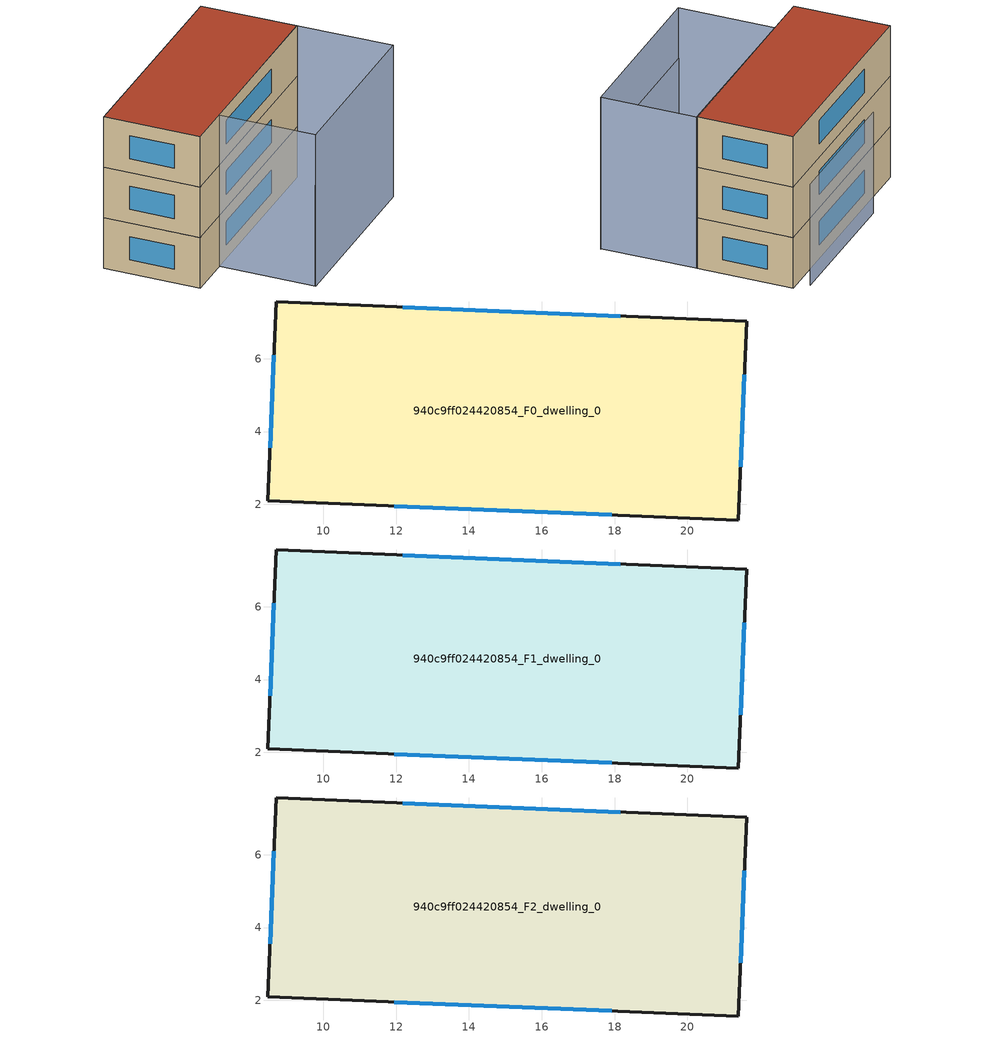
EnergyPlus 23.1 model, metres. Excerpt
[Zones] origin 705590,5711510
940c9ff024420854_F0_dwelling_0
 floor ground (EU_floor_Construction): 21.63,7.03 21.4,1.57 8.47,2.09 8.7,7.56 z0
 wall outside (EU_wall_Construction): 8.47,2.09 21.4,1.57 21.63,7.03 8.7,7.56 8.47,2.09 z0:3
 window (EU_Window_Construction): 11.95,1.95 17.93,1.71 / 8.64,6.09 8.54,3.56 / 18.16,7.17 12.18,7.42 / 21.46,3.04 21.57,5.56 z0.81:2.19
940c9ff024420854_F1_dwelling_0
 floor to 940c9ff024420854_F0_dwelling_0 (EU_floor_Construction): 21.63,7.03 21.4,1.57 8.47,2.09 8.7,7.56 z3
 wall outside (EU_wall_Construction): 8.47,2.09 21.4,1.57 21.63,7.03 8.7,7.56 8.47,2.09 z3:6
 window (EU_Window_Construction): 11.95,1.95 17.93,1.71 / 8.64,6.09 8.54,3.56 / 18.16,7.17 12.18,7.42 / 21.46,3.04 21.57,5.56 z3.81:5.19
940c9ff024420854_F2_dwelling_0
 floor to 940c9ff024420854_F1_dwelling_0 (EU_floor_Construction): 21.63,7.03 21.4,1.57 8.47,2.09 8.7,7.56 z6
 wall outside (EU_wall_Construction): 8.47,2.09 21.4,1.57 21.63,7.03 8.7,7.56 8.47,2.09 z6:9
 window (EU_Window_Construction): 11.95,1.95 17.93,1.71 / 8.64,6.09 8.54,3.56 / 18.16,7.17 12.18,7.42 / 21.46,3.04 21.57,5.56 z6.81:8.19
 roof outside (EU_roof_Construction): 21.4,1.57 21.63,7.03 8.7,7.56 8.47,2.09 z9
shading: 10.78,-3.42 21.24,-3.83 / 21.05,7.77 12.64,8.09 z0:6; 10.78,-3.45 10.99,2 / 10.99,2 21.42,1.61 / 21.42,1.61 21.21,-3.84 / 21.21,-3.84 10.78,-3.45 z0:9
[Building]
EU S2 Campaign: North Axis=0; Terrain=City; Solar Distribution=FullExterior
[Site:Location]
London: Latitude=51.5; Longitude=-0.5; Time Zone=0; Elevation=25
[SizingPeriod:WeatherFileDays]
AnnualSizingPeriod: Begin Month=1; Begin Day of Month=1; End Month=12; End Day of Month=31; Day of Week for Start Day=Monday; Use Weather File Daylight Saving Period=No; Use Weather File Rain and Snow Indicators=No
[MATERIAL]
EU_InternalMass_Material: Roughness=MediumRough; Thickness=0.1; Conductivity=1; Density=1800; Specific Heat=900; Thermal Absorptance=0.9; Solar Absorptance=0.7; Visible Absorptance=0.7
[MATERIAL:NOMASS] Roughness=MediumRough; Thermal Absorptance=0.9; Solar Absorptance=0.7; Visible Absorptance=0.7
Name | Thermal Resistance
EU_wall_NoMass | 0.735294
EU_roof_NoMass | 0.520833
EU_floor_NoMass | 1.81159
[WINDOWMATERIAL:SIMPLEGLAZINGSYSTEM]
EU_Window_SimpleGlazing: UFactor=3.92; Solar Heat Gain Coefficient=0.85; Visible Transmittance=0.85
[CONSTRUCTION]
EU_wall_Construction: EU_wall_NoMass
EU_roof_Construction: EU_roof_NoMass
EU_floor_Construction: EU_floor_NoMass
EU_Window_Construction: EU_Window_SimpleGlazing
EU_InternalMass_Construction: EU_InternalMass_Material
[ZONE] Type=1; Multiplier=1; Ceiling Height=autocalculate; Volume=212.079; Floor Area=autocalculate; Part of Total Floor Area=Yes
940c9ff024420854_F0_dwelling_0; 940c9ff024420854_F1_dwelling_0; 940c9ff024420854_F2_dwelling_0
[INTERNALMASS] Construction=EU_InternalMass_Construction; Surface Area=70.6931
Name | Zone or ZoneList
940c9ff024420854_F0_dwelling_0_EU_InternalMass | 940c9ff024420854_F0_dwelling_0
940c9ff024420854_F1_dwelling_0_EU_InternalMass | 940c9ff024420854_F1_dwelling_0
940c9ff024420854_F2_dwelling_0_EU_InternalMass | 940c9ff024420854_F2_dwelling_0
[OTHEREQUIPMENT] Fuel Type=Electricity; Design Level Calculation Method=Watts/Area; Power per Zone Floor Area=1; Fraction Latent=0; Fraction Radiant=0; Fraction Lost=0; Carbon Dioxide Generation Rate=0; EndUse Subcategory=EU_Step8_InternalGains
Name | Zone or ZoneList or Space or SpaceList | Schedule
EU_Step8_InternalGain_940c9ff024420854_F0_dwelling_0_f000 | 940c9ff024420854_F0_dwelling_0 | EU_Step8_GainSchedule_940c9ff024420854_F0_dwelling_0_f000
EU_Step8_InternalGain_940c9ff024420854_F1_dwelling_0_f000 | 940c9ff024420854_F1_dwelling_0 | EU_Step8_GainSchedule_940c9ff024420854_F1_dwelling_0_f000
EU_Step8_InternalGain_940c9ff024420854_F2_dwelling_0_f000 | 940c9ff024420854_F2_dwelling_0 | EU_Step8_GainSchedule_940c9ff024420854_F2_dwelling_0_f000
[ZONEVENTILATION:DESIGNFLOWRATE] Schedule=EU_AlwaysOn; Design Flow Rate Calculation Method=AirChanges/Hour; Air Changes per Hour=0.48; Ventilation Type=Natural; Fan Pressure Rise=0; Fan Total Efficiency=1; Constant Term Coefficient=1; Temperature Term Coefficient=0; Velocity Term Coefficient=0; Velocity Squared Term Coefficient=0; Minimum Indoor Temperature=-100; Maximum Indoor Temperature=100; Delta Temperature=-100; Minimum Outdoor Temperature=-100; Maximum Outdoor Temperature=100; Maximum Wind Speed=40
Name | Zone or ZoneList or Space or SpaceList
EU_ConstantAir_940c9ff024420854_F0_dwelling_0 | 940c9ff024420854_F0_dwelling_0
EU_ConstantAir_940c9ff024420854_F1_dwelling_0 | 940c9ff024420854_F1_dwelling_0
EU_ConstantAir_940c9ff024420854_F2_dwelling_0 | 940c9ff024420854_F2_dwelling_0
[HVACTEMPLATE:THERMOSTAT] Constant Heating Setpoint=20; Constant Cooling Setpoint=50
EU_HeatOnly_940c9ff024420854_F0_dwelling_0; EU_HeatOnly_940c9ff024420854_F1_dwelling_0; EU_HeatOnly_940c9ff024420854_F2_dwelling_0
[HVACTEMPLATE:ZONE:IDEALLOADSAIRSYSTEM] System Availability Schedule=EU_AlwaysOn; Maximum Heating Supply Air Temperature=50; Minimum Cooling Supply Air Temperature=13; Maximum Heating Supply Air Humidity Ratio=0.0156; Minimum Cooling Supply Air Humidity Ratio=0.0077; Heating Limit=NoLimit; Cooling Limit=NoLimit; Heating Availability Schedule=EU_AlwaysOn; Cooling Availability Schedule=EU_CoolingOff; Dehumidification Control Type=ConstantSensibleHeatRatio; Cooling Sensible Heat Ratio=0.7; Dehumidification Setpoint=60; Humidification Control Type=None; Humidification Setpoint=30; Outdoor Air Method=None; Outdoor Air Flow Rate per Person=0.00944; Outdoor Air Flow Rate per Zone Floor Area=0; Outdoor Air Flow Rate per Zone=0; Demand Controlled Ventilation Type=None; Outdoor Air Economizer Type=NoEconomizer; Heat Recovery Type=None; Sensible Heat Recovery Effectiveness=0.7; Latent Heat Recovery Effectiveness=0.65
Name | Template Thermostat
940c9ff024420854_F0_dwelling_0 | EU_HeatOnly_940c9ff024420854_F0_dwelling_0
940c9ff024420854_F1_dwelling_0 | EU_HeatOnly_940c9ff024420854_F1_dwelling_0
940c9ff024420854_F2_dwelling_0 | EU_HeatOnly_940c9ff024420854_F2_dwelling_0
[SIZING:ZONE] Zone Cooling Design Supply Air Temperature Input Method=SupplyAirTemperature; Zone Cooling Design Supply Air Temperature=13; Zone Heating Design Supply Air Temperature Input Method=SupplyAirTemperature; Zone Heating Design Supply Air Temperature=50; Zone Cooling Design Supply Air Humidity Ratio=0.008; Zone Heating Design Supply Air Humidity Ratio=0.008; Cooling Design Air Flow Method=DesignDay; Cooling Design Air Flow Rate=0; Cooling Minimum Air Flow per Zone Floor Area=0.000762; Cooling Minimum Air Flow=0; Cooling Minimum Air Flow Fraction=0.2; Heating Design Air Flow Method=DesignDay; Heating Design Air Flow Rate=0; Heating Maximum Air Flow per Zone Floor Area=0.002032; Heating Maximum Air Flow=0.141576; Heating Maximum Air Flow Fraction=0.3; Account for Dedicated Outdoor Air System=No; Dedicated Outdoor Air System Control Strategy=NeutralSupplyAir; Dedicated Outdoor Air Low Setpoint Temperature for Design=autosize; Dedicated Outdoor Air High Setpoint Temperature for Design=autosize; Zone Load Sizing Method=Sensible Load Only No Latent Load; Zone Latent Cooling Design Supply Air Humidity Ratio Input Method=HumidityRatioDifference; Zone Cooling Design Supply Air Humidity Ratio Difference=0.005; Zone Latent Heating Design Supply Air Humidity Ratio Input Method=HumidityRatioDifference; Zone Humidification Design Supply Air Humidity Ratio Difference=0.005
940c9ff024420854_F0_dwelling_0; 940c9ff024420854_F1_dwelling_0; 940c9ff024420854_F2_dwelling_0
[SCHEDULE:CONSTANT]
Name | Hourly Value
EU_AlwaysOn | 1
EU_CoolingOff | 0
[SCHEDULE:FILE] Column Number=1; Rows to Skip at Top=0; Number of Hours of Data=8760; Column Separator=Comma; Interpolate to Timestep=No; Minutes per Item=60; Adjust Schedule for Daylight Savings=Yes
Name | File
EU_Step8_GainSchedule_940c9ff024420854_F0_dwelling_0_f000 | ../../schedules/940c9ff024420854/940c9ff024420854_F0_dwelling_0_f000_gain.csv
EU_Step8_GainSchedule_940c9ff024420854_F1_dwelling_0_f000 | ../../schedules/940c9ff024420854/940c9ff024420854_F1_dwelling_0_f000_gain.csv
EU_Step8_GainSchedule_940c9ff024420854_F2_dwelling_0_f000 | ../../schedules/940c9ff024420854/940c9ff024420854_F2_dwelling_0_f000_gain.csv
